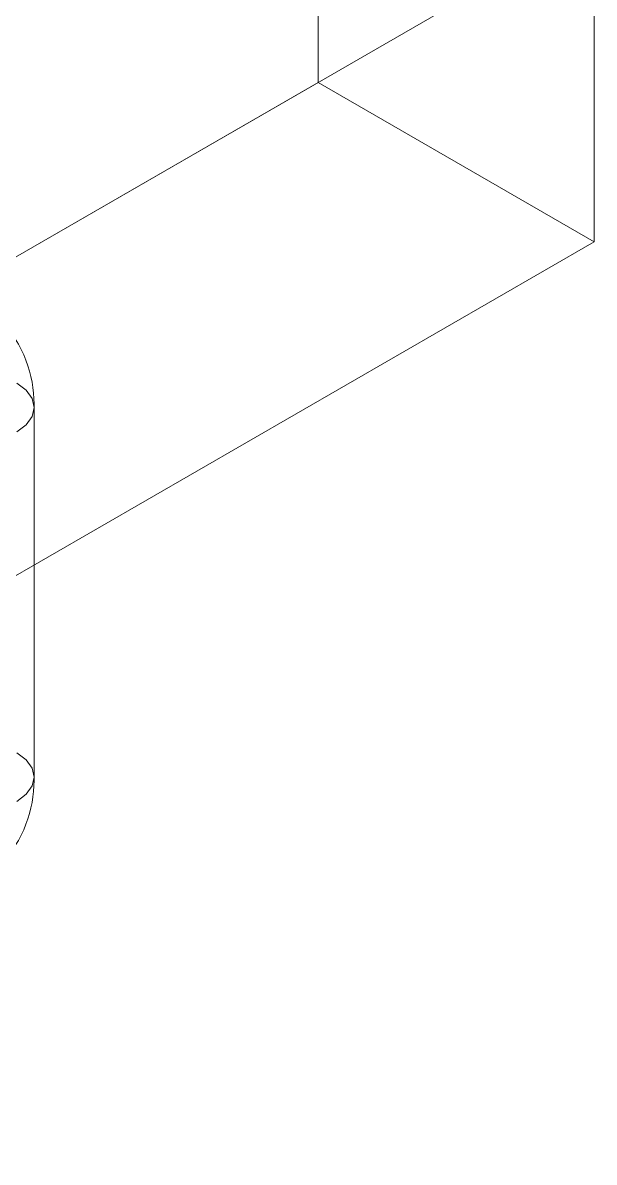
# Model space of a CAD drawing. Header units: millimetres. Extents: x -88595 to 880822, y -1054509 to -148035.
# Drawn here: x 385475.7 to 385607.4, y -313351.6 to -313088.8 of the extents above; entities that cross this region are included whole.
import ezdxf

# ---------------------------------------------------------------- set-up
doc = ezdxf.new("R2010")
doc.units = ezdxf.units.MM
doc.layers.add('Изоляция', color=7, linetype='Continuous', lineweight=18)
doc.layers.add('Оборудование', color=7, linetype='Continuous', lineweight=18)

# ---------------------------------------------------------------- blocks, each defined once
blk = doc.blocks.new('$0$ADSK_Канальный блок кондиционера1 - AD242MJERAB-3267365-В_ОВ3_3')
at = {"layer": 'Оборудование'}
for p, q in [((18448.83, 12254.2), (18448.83, 12458.32)), ((18512.47, 12217.46), (18512.47, 12421.58)), ((18510.35, 12289.72), (18017.5, 12005.17)), ((18307.41, 12172.55), (18448.83, 12254.2)), ((18448.83, 12254.2), (18512.47, 12217.46)), ((18512.47, 12217.46), (18371.05, 12135.81))]:
    blk.add_line(p, q, dxfattribs=at)

msp = doc.modelspace()

# ---------------------------------------------------------------- linework, layer by layer
at = {"layer": 'Изоляция', "color": 190, "true_color": 0x8000ff}
msp.add_line((385478.34, -313262.77), (385478.34, -313177.53), dxfattribs=at)
for points in [[(385466.53, -313154.71, 0), (385467.8, -313155.51, 0), (385469.02, -313156.39, 0), (385470.16, -313157.34, 0), (385471.23, -313158.36, 0), (385472.22, -313159.44, 0), (385473.12, -313160.57, 0), (385473.95, -313161.73, 0), (385474.69, -313162.93, 0), (385475.35, -313164.15, 0), (385475.94, -313165.38, 0), (385476.45, -313166.63, 0), (385476.89, -313167.89, 0), (385477.27, -313169.15, 0), (385477.58, -313170.42, 0), (385477.84, -313171.68, 0), (385478.03, -313172.95, 0), (385478.18, -313174.21, 0), (385478.28, -313175.47, 0), (385478.33, -313176.73, 0), (385478.34, -313177.53, 0)], [(385474.31, -313183.14, 0), (385476.5, -313181.5, 0), (385477.87, -313179.58, 0), (385478.34, -313177.53, 0), (385477.87, -313175.47, 0), (385476.5, -313173.55, 0), (385474.31, -313171.91, 0)], [(385474.31, -313171.91, 0), (385476.5, -313173.55, 0), (385477.87, -313175.47, 0), (385478.34, -313177.53, 0), (385477.87, -313179.58, 0), (385476.5, -313181.5, 0), (385474.31, -313183.14, 0)], [(385474.31, -313257.15, 0), (385476.5, -313258.8, 0), (385477.87, -313260.71, 0), (385478.34, -313262.77, 0), (385477.87, -313264.82, 0), (385476.5, -313266.74, 0), (385474.31, -313268.39, 0)], [(385474.31, -313268.39, 0), (385476.5, -313266.74, 0), (385477.87, -313264.82, 0), (385478.34, -313262.77, 0), (385477.87, -313260.71, 0), (385476.5, -313258.8, 0), (385474.31, -313257.15, 0)], [(385466.53, -313285.58, 0), (385467.8, -313284.78, 0), (385469.02, -313283.91, 0), (385470.16, -313282.95, 0), (385471.23, -313281.93, 0), (385472.22, -313280.85, 0), (385473.12, -313279.73, 0), (385473.95, -313278.56, 0), (385474.69, -313277.37, 0), (385475.35, -313276.15, 0), (385475.94, -313274.91, 0), (385476.45, -313273.66, 0), (385476.89, -313272.4, 0), (385477.27, -313271.14, 0), (385477.58, -313269.88, 0), (385477.84, -313268.61, 0), (385478.03, -313267.35, 0), (385478.18, -313266.08, 0), (385478.28, -313264.82, 0), (385478.33, -313263.57, 0), (385478.34, -313262.77, 0)]]:
    msp.add_polyline3d(points, dxfattribs=at)

# ---------------------------------------------------------------- block references
at = {"layer": 'Оборудование'}
msp.add_blockref('$0$ADSK_Канальный блок кондиционера1 - AD242MJERAB-3267365-В_ОВ3_3', (367094.94, -325356.77), dxfattribs=at)

doc.saveas('drawing.dxf')
